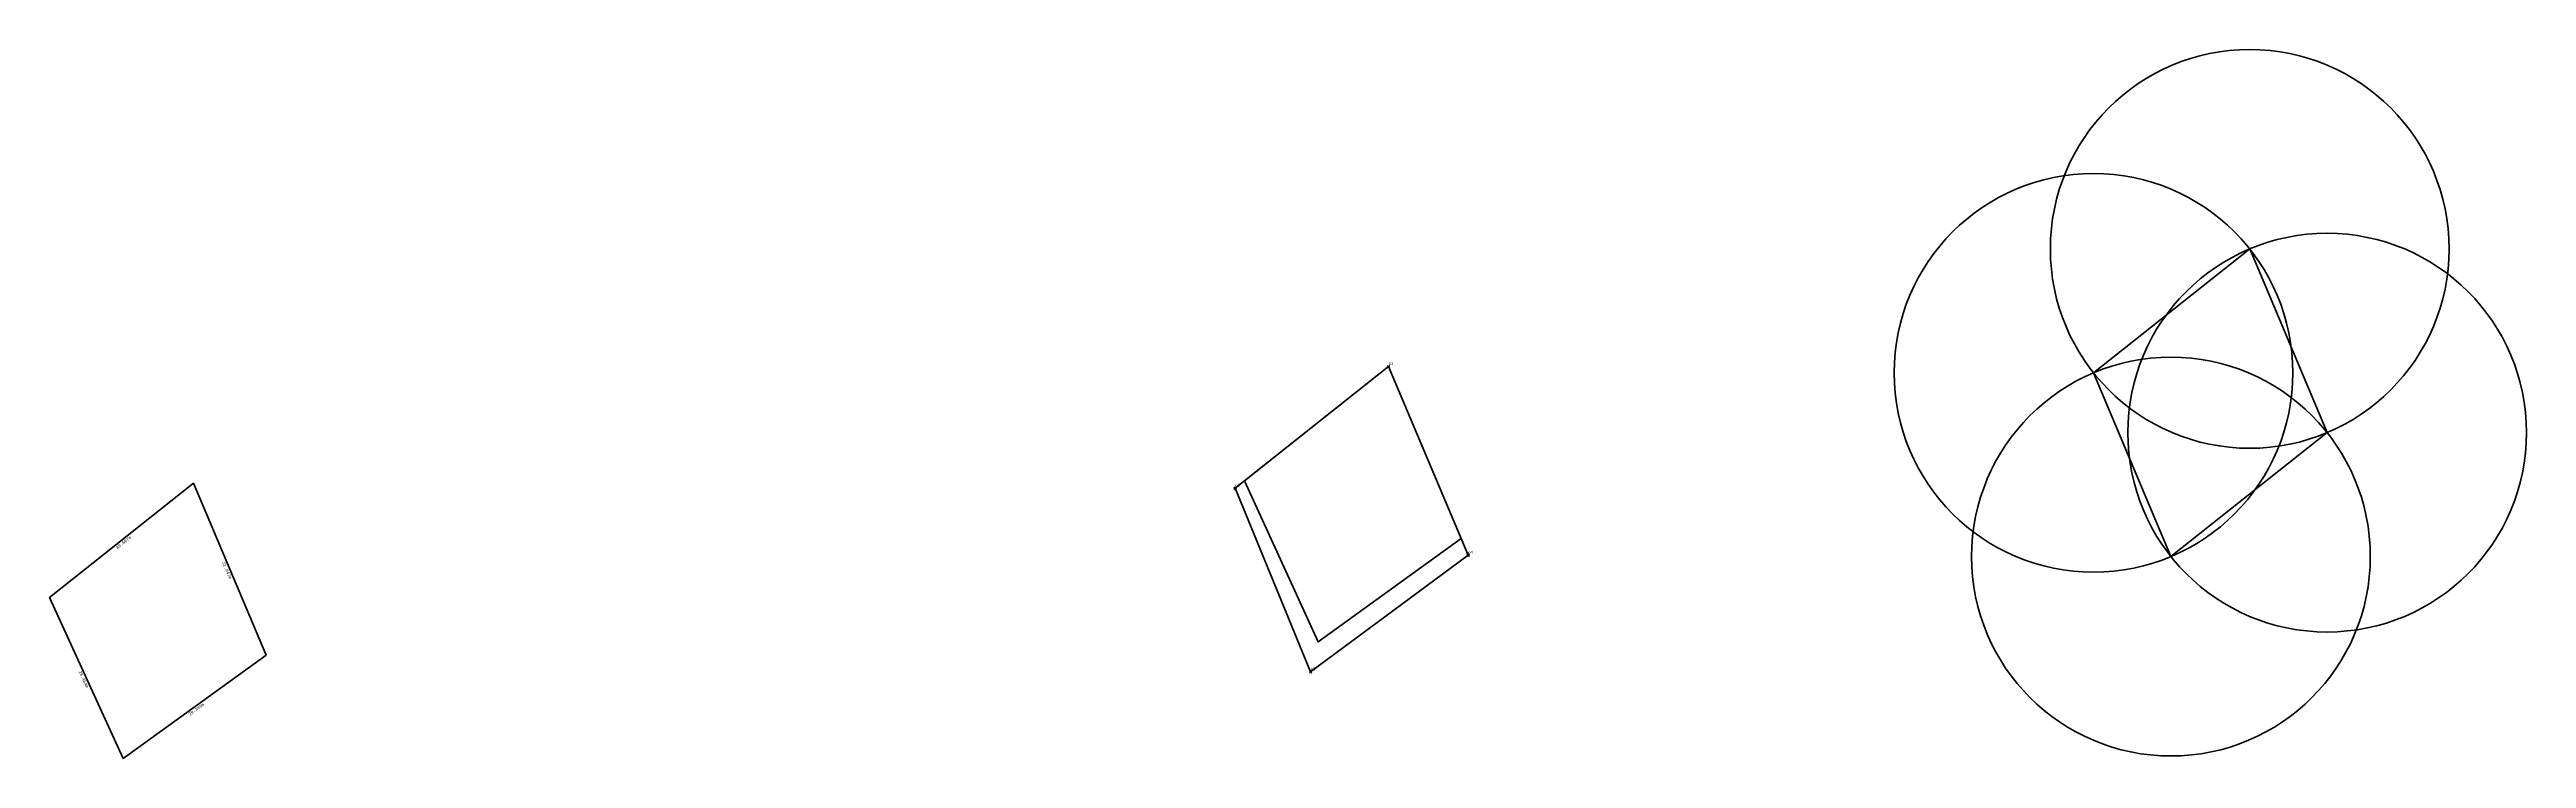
# Model space of a CAD drawing. Header units: metres. Extents: x 600333 to 600745, y 1310553 to 1310671.
import ezdxf
from ezdxf.enums import TextEntityAlignment as Align

# ---------------------------------------------------------------- set-up
doc = ezdxf.new("R2010")
doc.units = ezdxf.units.M
doc.header["$PDMODE"] = 3
doc.header["$PDSIZE"] = 0.2
doc.layers.get('0').update_dxf_attribs({"color": 1, "linetype": 'CONTINUOUS', "lineweight": 100})
doc.layers.add('Point', color=5, linetype='CONTINUOUS', lineweight=100)
doc.layers.add('Point_Name', color=1, linetype='CONTINUOUS', lineweight=100)
doc.styles.add('MONOTXT4', font='monotxt4.shx')
doc.styles.get("Standard").update_dxf_attribs({"font": 'arial.ttf', "width": 0.65})

msp = doc.modelspace()

# ---------------------------------------------------------------- linework, layer by layer
at = {"color": 4}
msp.add_line((600698.89, 1310637.56), (600672.91, 1310616.94), dxfattribs=at)
at = {"color": 3}
msp.add_lwpolyline([(600698.89, 1310637.56), (600672.91, 1310616.94), (600685.79, 1310586.37), (600711.77, 1310606.99), (600698.89, 1310637.56)], dxfattribs=at)
at = {"color": 3, "elevation": 313.98}
msp.add_lwpolyline([(600555.62, 1310617.99), (600530.09, 1310597.73), (600542.65, 1310567.17), (600568.86, 1310586.58), (600555.62, 1310617.99)], dxfattribs=at)
at = {"color": 1, "elevation": 313.98}
msp.add_lwpolyline([(600555.62, 1310617.99), (600531.66, 1310598.97), (600543.9, 1310572.18), (600567.68, 1310589.38), (600555.62, 1310617.99)], dxfattribs=at)
at = {"color": 4, "elevation": 313.98}
msp.add_lwpolyline([(600555.62, 1310617.99), (600531.66, 1310598.97), (600543.9, 1310572.18), (600567.68, 1310589.38), (600555.62, 1310617.99)], dxfattribs=at)
at = {"color": 4}
msp.add_lwpolyline([(600356.79, 1310598.6), (600332.82, 1310579.58), (600345.06, 1310552.79), (600368.84, 1310569.99), (600356.79, 1310598.6)], dxfattribs=at)
for centre in [(600698.89, 1310637.56), (600672.91, 1310616.94), (600711.77, 1310606.99), (600685.79, 1310586.37)]:
    msp.add_circle(centre, 33.17, dxfattribs=at)
at = {"layer": 'Point'}
for p in [(600555.62, 1310617.99, 313.98), (600530.09, 1310597.73, 306.98), (600568.86, 1310586.58, 315.75), (600542.65, 1310567.17, 309.39)]:
    msp.add_point(p, dxfattribs=at)

# ---------------------------------------------------------------- texts
at = {"color": 2, "style": 'MONOTXT4'}
for s, rotation, p in [('30.597m', 38.4431, (600345.12, 1310588.7)), ('31.047m', 292.8402, (600362.35, 1310584.1)), ('29.454m', 294.5478, (600338.49, 1310565.97)), ('29.349m', 35.884, (600357.24, 1310560.98))]:
    msp.add_text(s, height=0.5, rotation=rotation, dxfattribs=at).set_placement(p, align=Align.MIDDLE)
at = {"layer": 'Point_Name'}
for s, p in [('p1', (600555.62, 1310618.24)), ('p2', (600530.09, 1310597.98)), ('p4', (600568.86, 1310586.83)), ('p3', (600542.65, 1310567.42))]:
    msp.add_text(s, height=0.5, dxfattribs=at).set_placement(p)

doc.saveas('drawing.dxf')
